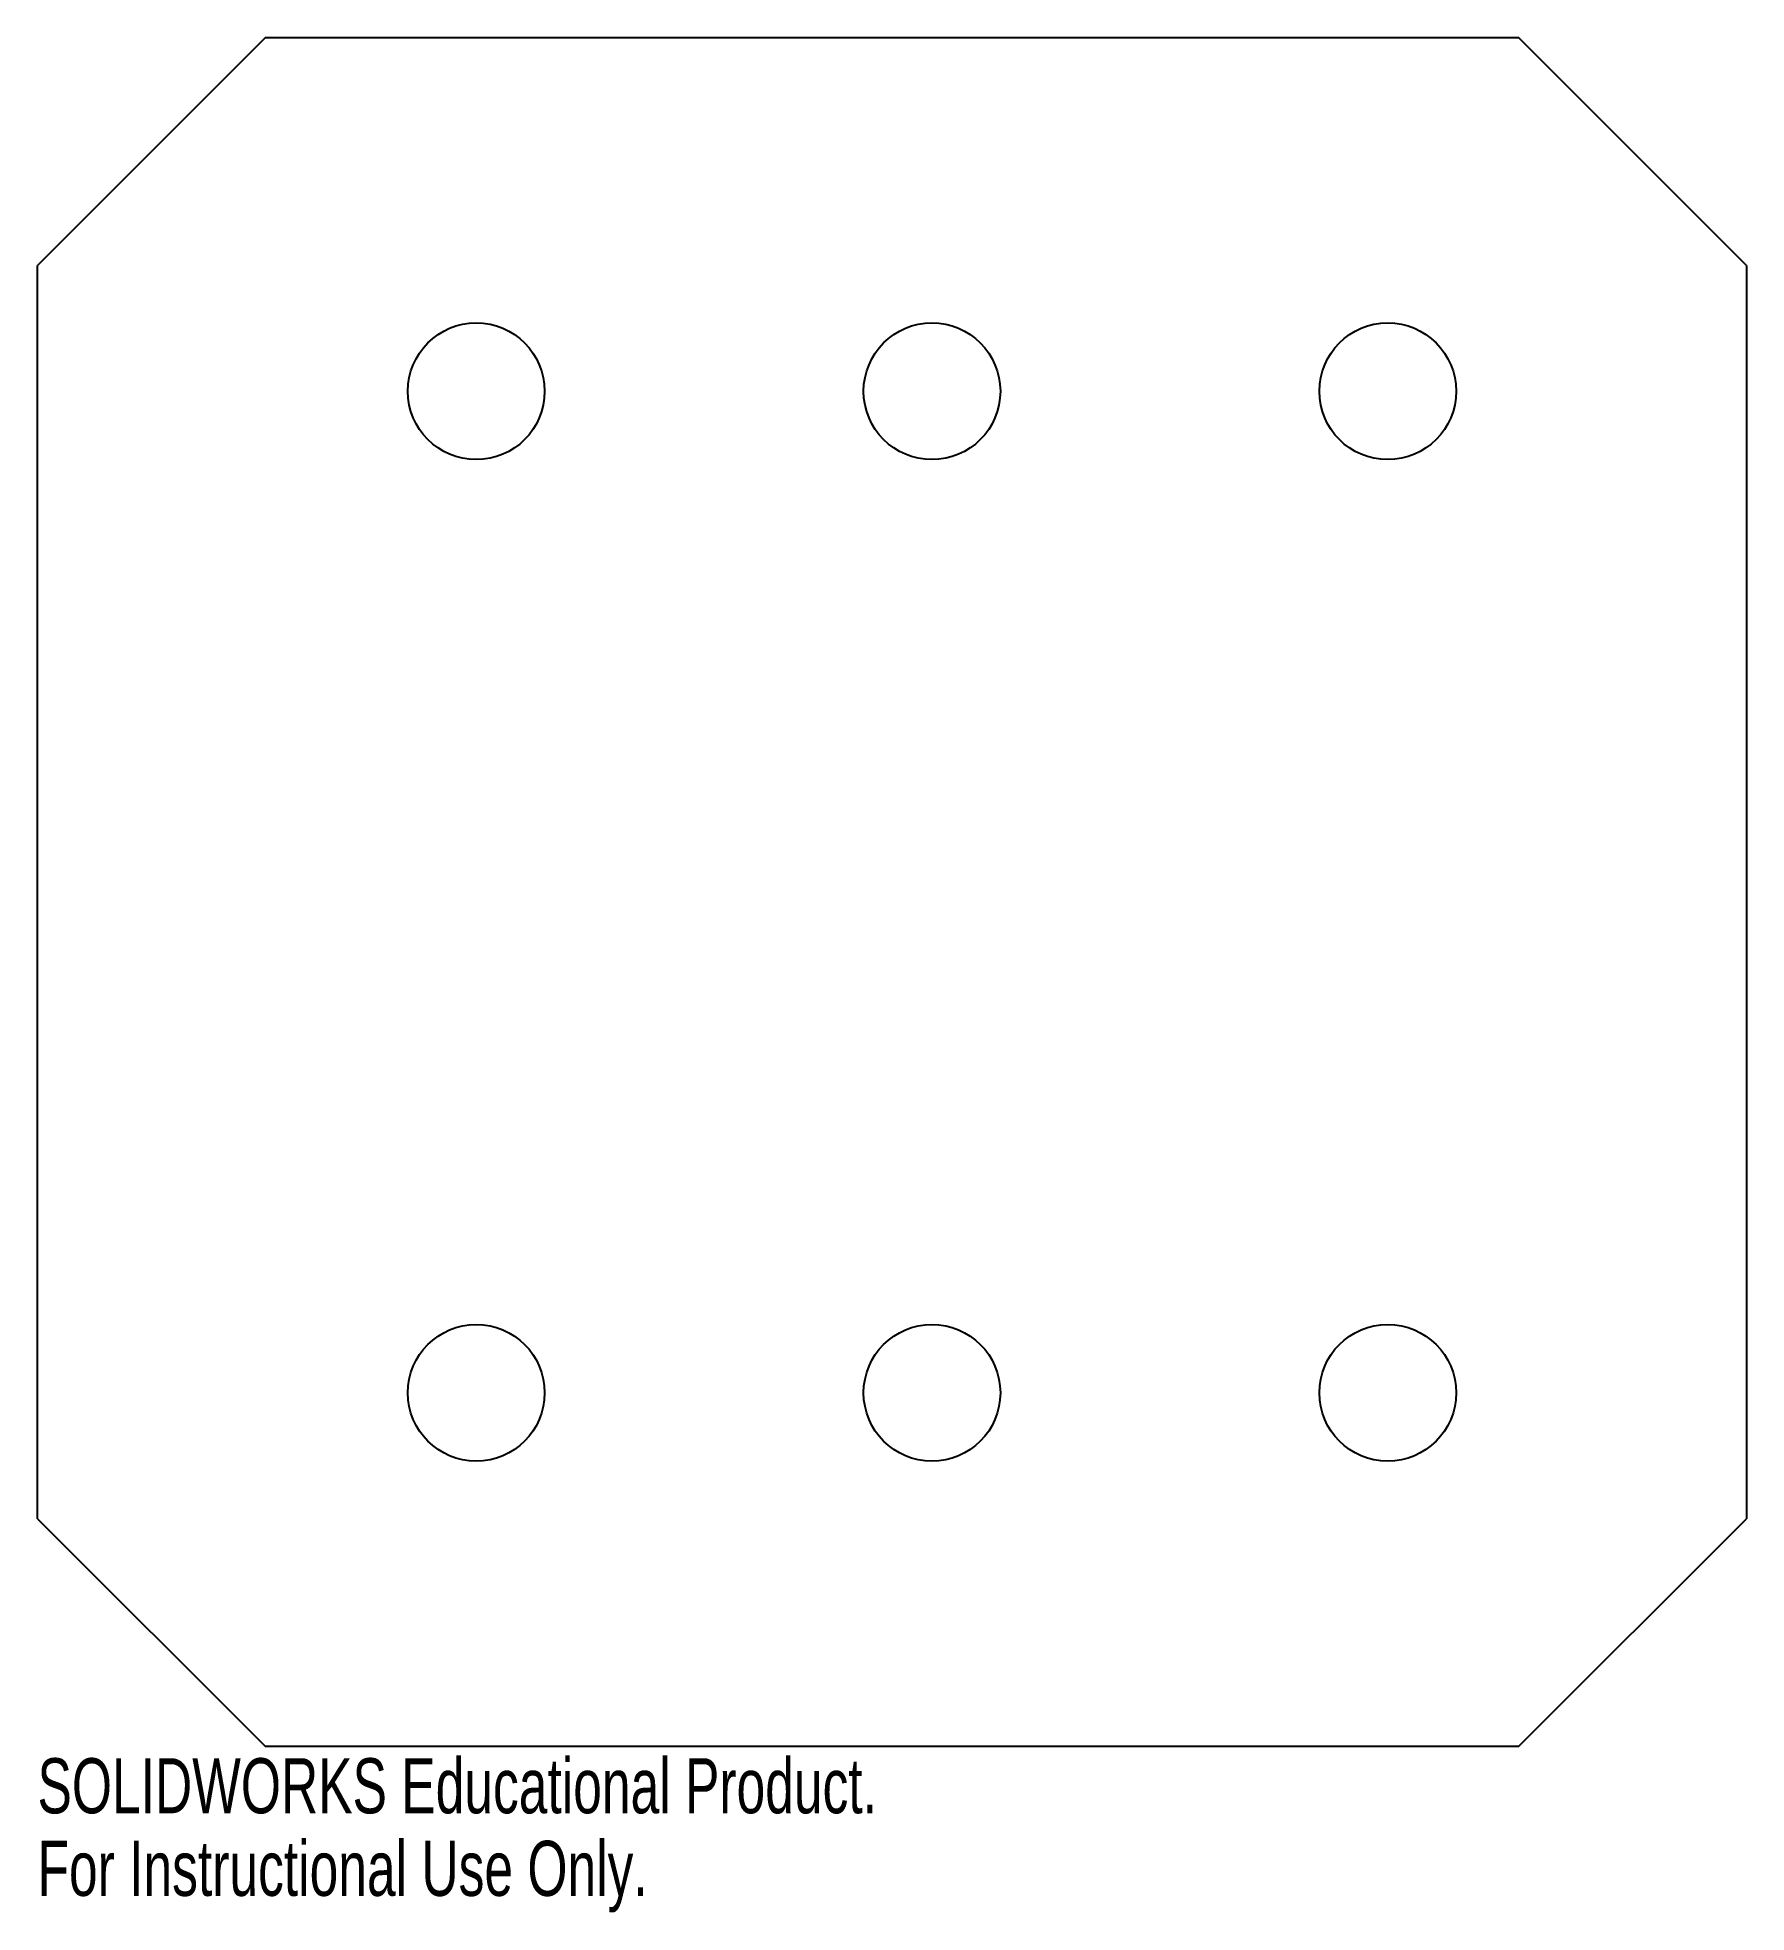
# Model space of a CAD drawing. Header units: millimetres. Extents: x -75 to 75, y -90 to 75.
import ezdxf

# ---------------------------------------------------------------- set-up
doc = ezdxf.new("R2010")
doc.units = ezdxf.units.MM
doc.styles.add('SLDTEXTSTYLE0', font='TXT', dxfattribs={"width": 0.7})

msp = doc.modelspace()

# ---------------------------------------------------------------- linework, layer by layer
at = {"color": 7, "linetype": 'Continuous', "lineweight": 25}
for p, q in [((-55, 75), (-75, 55)), ((-55, 75), (55, 75)), ((75, 55), (55, 75)), ((-75, -55), (-75, 55)), ((75, 55), (75, -55)), ((-75, -55), (-55, -75)), ((55, -75), (75, -55)), ((55, -75), (-55, -75))]:
    msp.add_line(p, q, dxfattribs=at)
for centre in [(-36.49, 43.95), (3.51, 43.95), (43.51, 43.95), (-36.49, -43.95), (3.51, -43.95), (43.51, -43.95)]:
    msp.add_circle(centre, 6, dxfattribs=at)

# ---------------------------------------------------------------- texts
at = {"color": 7, "linetype": 'Continuous', "char_height": 4.8336, "attachment_point": 1, "style": 'SLDTEXTSTYLE0'}
for s, insert in [('SOLIDWORKS Educational Product.', (-75, -76.02)), ('For Instructional Use Only.', (-75, -83.27))]:
    msp.add_mtext(s, dxfattribs=dict(at, insert=insert))

doc.saveas('drawing.dxf')
